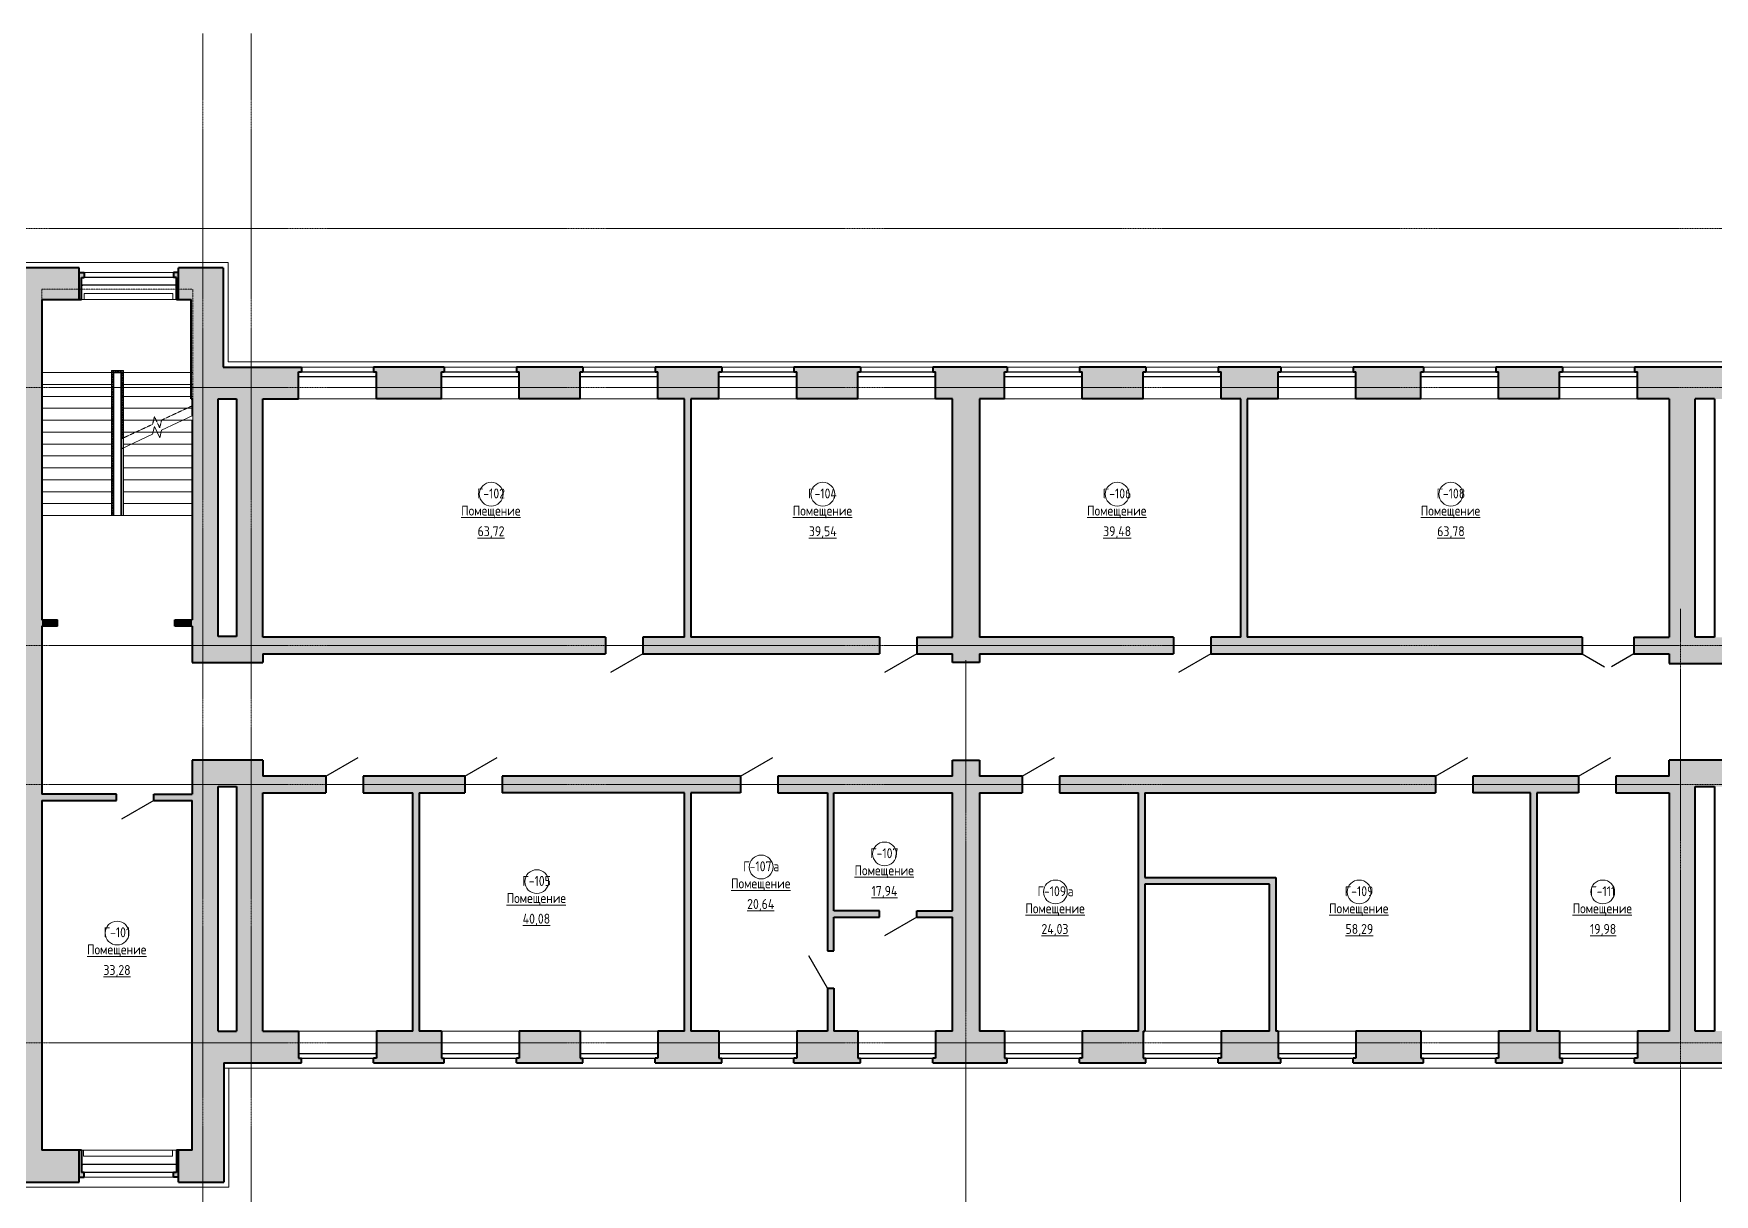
# Model space of a CAD drawing. Header units: millimetres. Extents: x -13853 to 411335, y -23261 to 161252.
# Drawn here: x 13856 to 56186, y 124505 to 153732 of the extents above; entities that cross this region are included whole.
import ezdxf

# ---------------------------------------------------------------- set-up
doc = ezdxf.new("R2010")
doc.units = ezdxf.units.MM
doc.linetypes.add('ADSK_Линия сетки', pattern=[21, 12, -3, 3, -3])
doc.linetypes.add('ADSK_Сверху', pattern=[4.5, 3, -1.5])
for name, color, linetype, lineweight in [('Двери', 7, 'Continuous', 18), ('Каркас_Импост', 7, 'Continuous', 30), ('Лестницы', 7, 'Continuous', 18), ('Марки помещений', 7, 'Continuous', 18), ('Ограждение', 7, 'Continuous', 18), ('Окна', 7, 'Continuous', 18), ('Оси', 7, 'Continuous', 9), ('Панель', 7, 'Continuous', 30), ('Перекрытия', 7, 'Continuous', 18), ('Поручни', 7, 'Continuous', 18), ('Стены', 7, 'Continuous', 18), ('Стены разрез', 7, 'Continuous', 40)]:
    doc.layers.add(name, color=color, linetype=linetype, lineweight=lineweight)
doc.styles.add('GOST Common_1', font='GOST Common.ttf', dxfattribs={"width": 0.9, "height": 250})

# ---------------------------------------------------------------- blocks, each defined once
blk = doc.blocks.new('Ограждение - Ограждение-223834-001_Весь этаж')
at = {"layer": 'Ограждение', "linetype": 'ADSK_Сверху'}
for p, q in [((15816, 145248), (15816, 141598)), ((16116, 145248), (15816, 145248)), ((15821, 145243), (15821, 141598)), ((16111, 145243), (15821, 145243)), ((15846, 145218), (15846, 141598)), ((16086, 145218), (15846, 145218)), ((15861, 145203), (15861, 141598)), ((16071, 145203), (15861, 145203)), ((15866, 145198), (15866, 141598)), ((16066, 145198), (15866, 145198)), ((16066, 143529), (16066, 145198)), ((16071, 143531), (16071, 145203)), ((16086, 143538), (16086, 145218)), ((16111, 145198), (16111, 145243)), ((16111, 143550), (16111, 145198)), ((16116, 145198), (16116, 145248)), ((16116, 143552), (16116, 145198)), ((15876, 145188), (15876, 141598)), ((16056, 145188), (15876, 145188)), ((16056, 143528), (16056, 145188)), ((15866, 141598), (15816, 141598)), ((15861, 141598), (15821, 141598)), ((15876, 141598), (15846, 141598))]:
    blk.add_line(p, q, dxfattribs=at)
at = {"layer": 'Поручни'}
for p, q in [((16066, 143278), (16056, 143278)), ((16066, 143278), (16056, 143278)), ((16056, 141598), (16056, 143278)), ((16071, 143281), (16066, 143278)), ((16071, 143281), (16066, 143278)), ((16111, 143300), (16071, 143281)), ((16111, 143300), (16071, 143281)), ((16111, 143300), (16071, 143281)), ((16071, 141598), (16071, 143281)), ((16116, 143302), (16111, 143300)), ((16111, 141598), (16111, 143300)), ((16116, 141598), (16116, 143302)), ((16071, 141598), (16056, 141598)), ((16111, 141598), (16071, 141598)), ((16116, 141598), (16111, 141598))]:
    blk.add_line(p, q, dxfattribs=at)
blk = doc.blocks.new('Ограждение - Ограждение-224765-001_Весь этаж')
at = {"layer": 'Поручни'}
for p, q in [((15816, 145248), (15816, 141598)), ((16116, 145248), (15816, 145248)), ((15821, 145243), (15821, 141598)), ((16111, 145243), (15821, 145243)), ((15861, 145203), (15861, 141598)), ((16071, 145203), (15861, 145203)), ((16071, 143283), (16071, 145203)), ((16086, 145201), (16086, 145218)), ((16111, 145198), (16111, 145243)), ((16111, 143300), (16111, 145198)), ((16116, 145198), (16116, 145248)), ((16116, 143302), (16116, 145198)), ((15876, 145188), (15876, 141598)), ((16056, 145188), (15876, 145188)), ((16056, 143278), (16056, 145188)), ((15821, 141598), (15816, 141598)), ((15861, 141598), (15821, 141598)), ((15876, 141598), (15861, 141598))]:
    blk.add_line(p, q, dxfattribs=at)
blk = doc.blocks.new('ИРНИТУ_Дверь_Однопольная_ДеревяннаяВнутренняя_филенчатая - 900х2080 без верха-1341261-001_Весь этаж')
at = {"layer": 'Панель'}
blk.add_line((-470, 80), (344, 550), dxfattribs=at)
blk = doc.blocks.new('ИРНИТУ_Дверь_Однопольная_ДеревяннаяВнутренняя_филенчатая - 900х2080 без верха-1341253-001_Весь этаж')
at = {"layer": 'Панель'}
blk.add_line((-470, 210), (344, 680), dxfattribs=at)
blk = doc.blocks.new('AC_Дверь_Двупольная_ДеревяннаяВнутренняя_филенчатая_с_верхом - 1260х2080-413008-001_Весь этаж')
at = {"layer": 'Панель'}
for p, q in [((-650, 210), (-87, 535)), ((650, 210), (87, 535))]:
    blk.add_line(p, q, dxfattribs=at)
blk = doc.blocks.new('ИРНИТУ-Окно-ГОСТ23166-99_4_2_Створки - 1920 x 2350-415142-001_Весь этаж')
at = {"layer": 'Каркас_Импост'}
for p, q in [((-1018.1, 280), (941.9, 280)), ((-1018.1, 280), (-1018.1, 160)), ((-1018.1, 280), (-983.1, 280)), ((-1018.1, 160), (941.9, 160)), ((-1018.1, 160), (-983.1, 160)), ((941.9, 280), (906.9, 280)), ((941.9, 160), (906.9, 160)), ((941.9, 280), (941.9, 160))]:
    blk.add_line(p, q, dxfattribs=at)
blk = doc.blocks.new('ИРНИТУ-Окно-ГОСТ23166-99_4_2_Створки - 1920 x 2350-415137-001_Весь этаж')
at = {"layer": 'Каркас_Импост'}
for p, q in [((-1018.1, -160), (941.9, -160)), ((-1018.1, -280), (-1018.1, -160)), ((-1018.1, -160), (-983.1, -160)), ((-1018.1, -280), (941.9, -280)), ((-1018.1, -280), (-983.1, -280)), ((941.9, -160), (906.9, -160)), ((941.9, -280), (906.9, -280)), ((941.9, -280), (941.9, -160))]:
    blk.add_line(p, q, dxfattribs=at)
blk = doc.blocks.new('ИРНИТУ-Окно-ГОСТ23166-99_6_3_Створки - 2350 x 2350-796900-001_Весь этаж')
at = {"layer": 'Каркас_Импост'}
for p, q in [((-1233.1, -20), (1156.9, -20)), ((-1233.1, -220), (-1233.1, -20)), ((-1233.1, -20), (-1198.1, -20)), ((-1233.1, -220), (1156.9, -220)), ((-1233.1, -220), (-1198.1, -220)), ((1156.9, -20), (1121.9, -20)), ((1156.9, -220), (1121.9, -220)), ((1156.9, -220), (1156.9, -20))]:
    blk.add_line(p, q, dxfattribs=at)
blk = doc.blocks.new('ИРНИТУ-Окно-ГОСТ23166-99_6_3_Створки - 2350 x 2350-1080922-001_Весь этаж')
at = {"layer": 'Каркас_Импост'}
for p, q in [((-1233.1, 220), (1156.9, 220)), ((-1233.1, 220), (-1233.1, 20)), ((-1233.1, 220), (-1198.1, 220)), ((-1233.1, 20), (1156.9, 20)), ((-1233.1, 20), (-1198.1, 20)), ((1156.9, 220), (1121.9, 220)), ((1156.9, 20), (1121.9, 20)), ((1156.9, 220), (1156.9, 20))]:
    blk.add_line(p, q, dxfattribs=at)
blk = doc.blocks.new('ADSK_Марка_Помещение - Номер Имя Площадь Площадь проемов-115235-001_Весь этаж')
at = {"layer": 'Марки помещений'}
blk.add_circle((0, 0), 3, dxfattribs=at)

msp = doc.modelspace()

# ---------------------------------------------------------------- hatches: boundary and pattern name
at = {"layer": 'Стены'}
h = msp.add_hatch(color=256, dxfattribs=at)
h.paths.add_polyline_path([(18626, 147035), (18626, 147835), (17506, 147835), (17506, 147035), (17826, 147035)], flags=0)
h.paths.add_polyline_path([(15006, 147035), (15006, 147835), (13006, 147835), (13006, 147035), (14066, 147035)], flags=0)
h.paths.add_polyline_path([(10506, 147035), (10506, 147835), (8806, 147835), (8806, 147035)], flags=0)
h.paths.add_polyline_path([(4306, 147035), (6306, 147035), (6306, 147835), (4306, 147835), (4306, 147580)], flags=0)
h.paths.add_polyline_path([(1806, 147035), (1806, 147835), (906, 147835), (906, 147035)], flags=0)
h = msp.add_hatch(color=256, dxfattribs=at)
h.paths.add_polyline_path([(17506, 147035), (17506, 147715), (17381, 147715), (17381, 147595), (17451, 147595), (17451, 147035)], flags=0)
h.paths.add_polyline_path([(15061, 147035), (15061, 147595), (15131, 147595), (15131, 147715), (15006, 147715), (15006, 147035)], flags=0)
for points in [[(14066, 125615), (14066, 147035), (13646, 147035), (13646, 125615)], [(18506, 144535), (18626, 144535), (18626, 147035), (17826, 147035), (17826, 144535), (17846, 144535)], [(17846, 138555), (18506, 138555), (18506, 144535), (17846, 144535), (17846, 144108), (17866, 144118), (17866, 143998), (17846, 143998), (17846, 138811)], [(19419, 138555), (19626, 138555), (19626, 144535), (18966, 144535), (18966, 138555)], [(30406, 138535), (30406, 144535), (30246, 144535), (30246, 138535)], [(37676, 137895), (37676, 144535), (36996, 144535), (36996, 137895)], [(44416, 138535), (44416, 144535), (44256, 144535), (44256, 138535)], [(55046, 138535), (55706, 138535), (55706, 144535), (55046, 144535), (55046, 141363)], [(14066, 138811), (14456, 138811), (14456, 138971), (14066, 138971)], [(17846, 138811), (17846, 138971), (17416, 138971), (17416, 138811)], [(17846, 137895), (19626, 137895), (19626, 138555), (17846, 138555)], [(55046, 137875), (56846, 137875), (56846, 138535), (55046, 138535), (55046, 138115)], [(19626, 134775), (19626, 135435), (17846, 135435), (17846, 134775), (19419, 134775)], [(36996, 128615), (37676, 128615), (37676, 135435), (36996, 135435), (36996, 128930)], [(56846, 134775), (56846, 135435), (55046, 135435), (55046, 134775), (56186, 134775)], [(18506, 128615), (18506, 134775), (17846, 134775), (17846, 128615)], [(19626, 128615), (19626, 134775), (18966, 134775), (18966, 128615), (19419, 128615)], [(23406, 128615), (23566, 128615), (23566, 134615), (23406, 134615), (23406, 128930)], [(30246, 128615), (30406, 128615), (30406, 134615), (30246, 134615), (30246, 128930)], [(41801, 128615), (41841, 128615), (41841, 134615), (41681, 134615), (41681, 128615)], [(51556, 128615), (51716, 128615), (51716, 134615), (51556, 134615), (51556, 128930)], [(55706, 128615), (55706, 134775), (55046, 134775), (55046, 128615)], [(44737, 132320), (45141, 132320), (45141, 132480), (41841, 132480), (41841, 132320)], [(45141, 128615), (45141, 132320), (44981, 132320), (44981, 128615)], [(18646, 124815), (18646, 128615), (17846, 128615), (17846, 124815)]]:
    msp.add_hatch(color=256, dxfattribs=at).paths.add_polyline_path(points, flags=0)
h = msp.add_hatch(color=256, dxfattribs=at)
h.paths.add_polyline_path([(99590, 144535), (100206, 144535), (100206, 145335), (98216, 145335), (98216, 145215), (98286, 145215), (98286, 144535), (99066, 144535)], flags=0)
h.paths.add_polyline_path([(94716, 144535), (96326, 144535), (96326, 145215), (96396, 145215), (96396, 145335), (94646, 145335), (94646, 145215), (94716, 145215)], flags=0)
h.paths.add_polyline_path([(92756, 144535), (92756, 145215), (92826, 145215), (92826, 145335), (91076, 145335), (91076, 145215), (91146, 145215), (91146, 144535), (91151, 144535)], flags=0)
h.paths.add_polyline_path([(87575, 144535), (89186, 144535), (89186, 145215), (89256, 145215), (89256, 145335), (87505, 145335), (87505, 145215), (87575, 145215)], flags=0)
h.paths.add_polyline_path([(85615, 144535), (85615, 145215), (85685, 145215), (85685, 145335), (83935, 145335), (83935, 145215), (84005, 145215), (84005, 144535), (84836, 144535)], flags=0)
h.paths.add_polyline_path([(82045, 144535), (82045, 145215), (82115, 145215), (82115, 145335), (80140, 145335), (80140, 145215), (80210, 145215), (80210, 144535), (81696, 144535)], flags=0)
h.paths.add_polyline_path([(78250, 144535), (78250, 145215), (78320, 145215), (78320, 145335), (76577, 145335), (76577, 145215), (76647, 145215), (76647, 144535)], flags=0)
h.paths.add_polyline_path([(74273, 144535), (74687, 144535), (74687, 145215), (74757, 145215), (74757, 145335), (72972, 145335), (72972, 145215), (73042, 145215), (73042, 144535), (73262, 144535)], flags=0)
h.paths.add_polyline_path([(71082, 144535), (71082, 145215), (71152, 145215), (71152, 145335), (69167, 145335), (69167, 145215), (69237, 145215), (69237, 144535), (70054, 144535)], flags=0)
h.paths.add_polyline_path([(67277, 144535), (67277, 145215), (67347, 145215), (67347, 145335), (65872, 145335), (65872, 145215), (65942, 145215), (65942, 144535)], flags=0)
h.paths.add_polyline_path([(63982, 144535), (63982, 145215), (64052, 145215), (64052, 145335), (61067, 145335), (61067, 145215), (61137, 145215), (61137, 144535), (63696, 144535)], flags=0)
h.paths.add_polyline_path([(56846, 144535), (57257, 144535), (57257, 145215), (57327, 145215), (57327, 145335), (54177, 145335), (54177, 145215), (54247, 145215), (54247, 144535), (56186, 144535)], flags=0)
h.paths.add_polyline_path([(50752, 144535), (52287, 144535), (52287, 145215), (52357, 145215), (52357, 145335), (50682, 145335), (50682, 145215), (50752, 145215)], flags=0)
h.paths.add_polyline_path([(43761, 144535), (45197, 144535), (45197, 145215), (45267, 145215), (45267, 145335), (43691, 145335), (43691, 145215), (43761, 145215)], flags=0)
h.paths.add_polyline_path([(48792, 144535), (48792, 145215), (48862, 145215), (48862, 145335), (47087, 145335), (47087, 145215), (47157, 145215), (47157, 144535)], flags=0)
h.paths.add_polyline_path([(40517, 144535), (41801, 144535), (41801, 145215), (41871, 145215), (41871, 145335), (40196, 145335), (40196, 145215), (40266, 145215), (40266, 144535)], flags=0)
h.paths.add_polyline_path([(37676, 144535), (38306, 144535), (38306, 145215), (38376, 145215), (38376, 145335), (36501, 145335), (36501, 145215), (36571, 145215), (36571, 144535), (36996, 144535)], flags=0)
h.paths.add_polyline_path([(33076, 144535), (34611, 144535), (34611, 145215), (34681, 145215), (34681, 145335), (33006, 145335), (33006, 145215), (33076, 145215)], flags=0)
h.paths.add_polyline_path([(30246, 144535), (31116, 144535), (31116, 145215), (31186, 145215), (31186, 145335), (29511, 145335), (29511, 145215), (29581, 145215), (29581, 144535), (29968, 144535)], flags=0)
h.paths.add_polyline_path([(27621, 144535), (27621, 145215), (27691, 145215), (27691, 145335), (26015, 145335), (26015, 145215), (26085, 145215), (26085, 144535)], flags=0)
h.paths.add_polyline_path([(23639, 144535), (24125, 144535), (24125, 145215), (24195, 145215), (24195, 145335), (22420, 145335), (22420, 145215), (22490, 145215), (22490, 144535)], flags=0)
h.paths.add_polyline_path([(20530, 144535), (20530, 145215), (20600, 145215), (20600, 145335), (18626, 145335), (18626, 144535), (19626, 144535)], flags=0)
h = msp.add_hatch(color=256, dxfattribs=at)
h.paths.add_polyline_path([(36996, 138115), (36996, 138535), (36096, 138535), (36096, 138115), (36298, 138115)], flags=0)
h.paths.add_polyline_path([(35156, 138115), (35156, 138535), (29196, 138535), (29196, 138115)], flags=0)
h.paths.add_polyline_path([(28256, 138115), (28256, 138535), (19626, 138535), (19626, 138115), (27858, 138115)], flags=0)
h = msp.add_hatch(color=256, dxfattribs=at)
h.paths.add_polyline_path([(55046, 138115), (55046, 138535), (54156, 138535), (54156, 138115)], flags=0)
h.paths.add_polyline_path([(52856, 138115), (52856, 138535), (43506, 138535), (43506, 138115), (44737, 138115)], flags=0)
h.paths.add_polyline_path([(42566, 138115), (42566, 138535), (37676, 138535), (37676, 138115)], flags=0)
h = msp.add_hatch(color=256, dxfattribs=at)
h.paths.add_polyline_path([(36298, 134615), (36996, 134615), (36996, 135035), (32596, 135035), (32596, 134615), (34006, 134615)], flags=0)
h.paths.add_polyline_path([(30246, 134615), (31656, 134615), (31656, 135035), (25656, 135035), (25656, 134615), (27858, 134615)], flags=0)
h.paths.add_polyline_path([(23406, 134615), (24716, 134615), (24716, 135035), (22156, 135035), (22156, 134615)], flags=0)
h.paths.add_polyline_path([(19626, 134615), (21216, 134615), (21216, 135035), (19626, 135035), (19626, 134775)], flags=0)
h = msp.add_hatch(color=256, dxfattribs=at)
h.paths.add_polyline_path([(52766, 134615), (52766, 135035), (50106, 135035), (50106, 134615), (51716, 134615)], flags=0)
h.paths.add_polyline_path([(55046, 134615), (55046, 135035), (53706, 135035), (53706, 134615)], flags=0)
h.paths.add_polyline_path([(49166, 134615), (49166, 135035), (39696, 135035), (39696, 134615), (44737, 134615)], flags=0)
h.paths.add_polyline_path([(37676, 134615), (38756, 134615), (38756, 135035), (37676, 135035)], flags=0)
h = msp.add_hatch(color=256, dxfattribs=at)
h.paths.add_polyline_path([(34006, 128615), (34006, 129698), (33846, 129698), (33846, 128615)], flags=0)
h.paths.add_polyline_path([(33846, 130638), (34006, 130638), (34006, 134615), (33846, 134615)], flags=0)
h = msp.add_hatch(color=256, dxfattribs=at)
h.paths.add_polyline_path([(15946, 134420), (15946, 134580), (14066, 134580), (14066, 134420)], flags=0)
h.paths.add_polyline_path([(17846, 134420), (17846, 134580), (16886, 134580), (16886, 134420)], flags=0)
h = msp.add_hatch(color=256, dxfattribs=at)
h.paths.add_polyline_path([(36996, 131488), (36996, 131648), (36101, 131648), (36101, 131488), (36298, 131488)], flags=0)
h.paths.add_polyline_path([(35161, 131488), (35161, 131648), (34006, 131648), (34006, 131488)], flags=0)
h = msp.add_hatch(color=256, dxfattribs=at)
h.paths.add_polyline_path([(99936, 127815), (99936, 128615), (97826, 128615), (97826, 127935), (97756, 127935), (97756, 127815), (99590, 127815)], flags=0)
h.paths.add_polyline_path([(96856, 127815), (96856, 127935), (96786, 127935), (96786, 128615), (96331, 128615), (96331, 127935), (96261, 127935), (96261, 127815)], flags=0)
h.paths.add_polyline_path([(91866, 127815), (95361, 127815), (95361, 127935), (95291, 127935), (95291, 128615), (91936, 128615), (91936, 127935), (91866, 127935)], flags=0)
h.paths.add_polyline_path([(89427, 127815), (89427, 127935), (89357, 127935), (89357, 128615), (87575, 128615), (87575, 127935), (87505, 127935), (87505, 127815), (89041, 127815)], flags=0)
h.paths.add_polyline_path([(90966, 127815), (90966, 127935), (90896, 127935), (90896, 128615), (90397, 128615), (90397, 127935), (90327, 127935), (90327, 127815)], flags=0)
h.paths.add_polyline_path([(82115, 127815), (82115, 127935), (82045, 127935), (82045, 128615), (80210, 128615), (80210, 127935), (80140, 127935), (80140, 127815)], flags=0)
h.paths.add_polyline_path([(83935, 127815), (85685, 127815), (85685, 127935), (85615, 127935), (85615, 128615), (84005, 128615), (84005, 127935), (83935, 127935)], flags=0)
h.paths.add_polyline_path([(74273, 127815), (74757, 127815), (74757, 127935), (74687, 127935), (74687, 128615), (73042, 128615), (73042, 127935), (72972, 127935), (72972, 127815)], flags=0)
h.paths.add_polyline_path([(76577, 127815), (78320, 127815), (78320, 127935), (78250, 127935), (78250, 128615), (76647, 128615), (76647, 127935), (76577, 127935)], flags=0)
h.paths.add_polyline_path([(70054, 127815), (71152, 127815), (71152, 127935), (71082, 127935), (71082, 128615), (69237, 128615), (69237, 127935), (69167, 127935), (69167, 127815)], flags=0)
h.paths.add_polyline_path([(65872, 127815), (67347, 127815), (67347, 127935), (67277, 127935), (67277, 128615), (65942, 128615), (65942, 127935), (65872, 127935)], flags=0)
h.paths.add_polyline_path([(64052, 127815), (64052, 127935), (63982, 127935), (63982, 128615), (62496, 128615), (62496, 127935), (62426, 127935), (62426, 127815)], flags=0)
h.paths.add_polyline_path([(59497, 127815), (60556, 127815), (60556, 128615), (59497, 128615)], flags=0)
h.paths.add_polyline_path([(57627, 127815), (57627, 127935), (57557, 127935), (57557, 128615), (54247, 128615), (54247, 127935), (54177, 127935), (54177, 127815)], flags=0)
h.paths.add_polyline_path([(47087, 127815), (48862, 127815), (48862, 127935), (48792, 127935), (48792, 128615), (47157, 128615), (47157, 127935), (47087, 127935)], flags=0)
h.paths.add_polyline_path([(50682, 127815), (52357, 127815), (52357, 127935), (52287, 127935), (52287, 128615), (50752, 128615), (50752, 127935), (50682, 127935)], flags=0)
h.paths.add_polyline_path([(41871, 127815), (41871, 127935), (41801, 127935), (41801, 128615), (40266, 128615), (40266, 127935), (40196, 127935), (40196, 127815), (40517, 127815)], flags=0)
h.paths.add_polyline_path([(45267, 127815), (45267, 127935), (45197, 127935), (45197, 128615), (43761, 128615), (43761, 127935), (43691, 127935), (43691, 127815), (44737, 127815)], flags=0)
h.paths.add_polyline_path([(36501, 127815), (38376, 127815), (38376, 127935), (38306, 127935), (38306, 128615), (36571, 128615), (36571, 127935), (36501, 127935)], flags=0)
h.paths.add_polyline_path([(34681, 127815), (34681, 127935), (34611, 127935), (34611, 128615), (33076, 128615), (33076, 127935), (33006, 127935), (33006, 127815)], flags=0)
h.paths.add_polyline_path([(31186, 127815), (31186, 127935), (31116, 127935), (31116, 128615), (29581, 128615), (29581, 127935), (29511, 127935), (29511, 127815)], flags=0)
h.paths.add_polyline_path([(27691, 127815), (27691, 127935), (27621, 127935), (27621, 128615), (26085, 128615), (26085, 127935), (26015, 127935), (26015, 127815)], flags=0)
h.paths.add_polyline_path([(22420, 127815), (24195, 127815), (24195, 127935), (24125, 127935), (24125, 128615), (22490, 128615), (22490, 127935), (22420, 127935)], flags=0)
h.paths.add_polyline_path([(20600, 127815), (20600, 127935), (20530, 127935), (20530, 128615), (18646, 128615), (18646, 127815), (19419, 127815)], flags=0)
h = msp.add_hatch(color=256, dxfattribs=at)
h.paths.add_polyline_path([(17506, 124815), (17846, 124815), (17846, 125615), (17506, 125615)], flags=0)
h.paths.add_polyline_path([(15006, 124815), (15006, 125615), (13006, 125615), (13006, 124815)], flags=0)
h.paths.add_polyline_path([(8806, 124815), (10506, 124815), (10506, 125615), (8806, 125615)], flags=0)
h.paths.add_polyline_path([(4306, 124815), (6306, 124815), (6306, 125615), (4306, 125615)], flags=0)
h.paths.add_polyline_path([(1806, 124815), (1806, 125615), (106, 125615), (106, 124815)], flags=0)
h = msp.add_hatch(color=256, dxfattribs=at)
h.paths.add_polyline_path([(15006, 124935), (15131, 124935), (15131, 125055), (15061, 125055), (15061, 125615), (15006, 125615)], flags=0)
h.paths.add_polyline_path([(17506, 124935), (17506, 125615), (17451, 125615), (17451, 125055), (17381, 125055), (17381, 124935)], flags=0)

# ---------------------------------------------------------------- linework, layer by layer
at = {"layer": 'Лестницы', "linetype": 'ADSK_Сверху'}
for p, q in [((14066, 147301), (14066, 145198)), ((17866, 147301), (14066, 147301)), ((17866, 145198), (17866, 147301)), ((15866, 145198), (14066, 145198)), ((14066, 145198), (14066, 141598)), ((15866, 145198), (14066, 145198)), ((15816, 145198), (14066, 145198)), ((15866, 145198), (16066, 145198)), ((15866, 145198), (15866, 141598)), ((16066, 145198), (17866, 145198)), ((16066, 143528), (16066, 145198)), ((16066, 145198), (17866, 145198)), ((16116, 145198), (17826, 145198)), ((17866, 144368), (17866, 145198)), ((15866, 144898), (14066, 144898)), ((15866, 144898), (14066, 144898)), ((15816, 144898), (14066, 144898)), ((16066, 144898), (17866, 144898)), ((16066, 144898), (17866, 144898)), ((16116, 144898), (17826, 144898)), ((15866, 144598), (14066, 144598)), ((15866, 144598), (14066, 144598)), ((15816, 144598), (14066, 144598)), ((16066, 144598), (17866, 144598)), ((16066, 144598), (17866, 144598)), ((16116, 144598), (17826, 144598)), ((17866, 144368), (17079, 144001)), ((15866, 144298), (14066, 144298)), ((15866, 144298), (14066, 144298)), ((15816, 144298), (14066, 144298)), ((15866, 143998), (14066, 143998)), ((15866, 143998), (14066, 143998)), ((15816, 143998), (14066, 143998)), ((16066, 144298), (17717, 144298)), ((16066, 144298), (17717, 144298)), ((16066, 143998), (16878, 143998)), ((16066, 143998), (16878, 143998)), ((16116, 144298), (17846, 144298)), ((16116, 143998), (17609, 143998)), ((16900, 144090), (16853, 143895)), ((17032, 143806), (16900, 144090)), ((16943, 143998), (17079, 143998)), ((16943, 143998), (17079, 143998)), ((17079, 144001), (17032, 143806)), ((17609, 143998), (17866, 143998)), ((15866, 143698), (14066, 143698)), ((15866, 143698), (14066, 143698)), ((15816, 143698), (14066, 143698)), ((16853, 143895), (16066, 143528)), ((16066, 143698), (16430, 143698)), ((16066, 143698), (16430, 143698)), ((16116, 143698), (16865, 143698)), ((16865, 143698), (16966, 143698)), ((16966, 143698), (17066, 143698)), ((17066, 143698), (17846, 143698)), ((15866, 143398), (14066, 143398)), ((15866, 143398), (14066, 143398)), ((15816, 143398), (14066, 143398)), ((15866, 143098), (14066, 143098)), ((15866, 143098), (14066, 143098)), ((15816, 143098), (14066, 143098)), ((16116, 143398), (16323, 143398)), ((16116, 143098), (17846, 143098)), ((16323, 143398), (17846, 143398)), ((15866, 142798), (14066, 142798)), ((15866, 142798), (14066, 142798)), ((15816, 142798), (14066, 142798)), ((16116, 142798), (17846, 142798)), ((15866, 142498), (14066, 142498)), ((15866, 142498), (14066, 142498)), ((15816, 142498), (14066, 142498)), ((16116, 142498), (17846, 142498)), ((15866, 142198), (14066, 142198)), ((15866, 142198), (14066, 142198)), ((15816, 142198), (14066, 142198)), ((15866, 141898), (14066, 141898)), ((15866, 141898), (14066, 141898)), ((15816, 141898), (14066, 141898)), ((16116, 142198), (17846, 142198)), ((16116, 141898), (17846, 141898)), ((15866, 141598), (14066, 141598)), ((16116, 141598), (17846, 141598))]:
    msp.add_line(p, q, dxfattribs=at)
at = {"layer": 'Лестницы'}
for p, q in [((15816, 145198), (14066, 145198)), ((16116, 145198), (17826, 145198)), ((15816, 144898), (14066, 144898)), ((16116, 144898), (17826, 144898)), ((15816, 144598), (14066, 144598)), ((16116, 144598), (17826, 144598)), ((15816, 144298), (14066, 144298)), ((15816, 143998), (14066, 143998)), ((16116, 144298), (17846, 144298)), ((16116, 143998), (17609, 143998)), ((17866, 144118), (17079, 143751)), ((17609, 143998), (17866, 143998)), ((17866, 143998), (17866, 144118)), ((15816, 143698), (14066, 143698)), ((16853, 143645), (16066, 143278)), ((16116, 143698), (16865, 143698)), ((16900, 143840), (16853, 143645)), ((16865, 143698), (16966, 143698)), ((17032, 143556), (16900, 143840)), ((16966, 143698), (17066, 143698)), ((17079, 143751), (17032, 143556)), ((17066, 143698), (17846, 143698)), ((15816, 143398), (14066, 143398)), ((15816, 143098), (14066, 143098)), ((16116, 143398), (16323, 143398)), ((16116, 143098), (17846, 143098)), ((16323, 143398), (17846, 143398)), ((15816, 142798), (14066, 142798)), ((16116, 142798), (17846, 142798)), ((15816, 142498), (14066, 142498)), ((16116, 142498), (17846, 142498)), ((15816, 142198), (14066, 142198)), ((15816, 141898), (14066, 141898)), ((16116, 142198), (17846, 142198)), ((16116, 141898), (17846, 141898)), ((15816, 141598), (14066, 141598)), ((16116, 141598), (17846, 141598))]:
    msp.add_line(p, q, dxfattribs=at)
at = {"layer": 'Оси', "linetype": 'ADSK_Линия сетки'}
for p, q in [((18116, 153732), (18116, -22443)), ((19336, 153732), (19336, -22443)), ((-13035, 148825), (410517, 148825)), ((-13035, 144825), (410517, 144825)), ((55336, 139245), (55336, -22443)), ((-13035, 138325), (410517, 138325)), ((37336, 137955), (37336, -22443)), ((-13035, 134825), (410517, 134825)), ((-13035, 128325), (410517, 128325))]:
    msp.add_line(p, q, dxfattribs=at)
at = {"layer": 'Перекрытия'}
for p, q in [((15816, 141598), (14066, 141598)), ((16056, 141598), (15876, 141598))]:
    msp.add_line(p, q, dxfattribs=at)
at = {"layer": 'Стены'}
for p, q in [((-24, 147965), (18756, 147965)), ((18756, 147965), (18756, 145465)), ((15131, 147715), (17381, 147715)), ((17451, 147035), (15061, 147035)), ((15126, 147035), (15126, 147185)), ((15126, 147185), (17366, 147185)), ((17366, 147185), (17366, 147035)), ((18756, 145465), (99956, 145465)), ((20600, 145335), (22420, 145335)), ((24195, 145335), (26015, 145335)), ((27691, 145335), (29511, 145335)), ((31186, 145335), (33006, 145335)), ((34681, 145335), (36501, 145335)), ((38376, 145335), (40196, 145335)), ((41871, 145335), (43691, 145335)), ((45267, 145335), (47087, 145335)), ((48862, 145335), (50682, 145335)), ((52357, 145335), (54177, 145335)), ((22490, 144535), (20530, 144535)), ((26085, 144535), (24125, 144535)), ((29581, 144535), (27621, 144535)), ((33076, 144535), (31116, 144535)), ((36571, 144535), (34611, 144535)), ((40266, 144535), (38306, 144535)), ((43761, 144535), (41801, 144535)), ((47157, 144535), (45197, 144535)), ((50752, 144535), (48792, 144535)), ((54247, 144535), (52287, 144535)), ((20530, 128615), (22490, 128615)), ((24125, 128615), (26085, 128615)), ((27621, 128615), (29581, 128615)), ((31116, 128615), (33076, 128615)), ((34611, 128615), (36571, 128615)), ((38306, 128615), (40266, 128615)), ((41841, 128615), (43761, 128615)), ((45197, 128615), (47157, 128615)), ((48792, 128615), (50752, 128615)), ((52287, 128615), (54247, 128615)), ((99936, 127685), (18646, 127685)), ((18776, 127685), (18776, 124685)), ((15061, 125615), (17451, 125615)), ((15116, 125465), (15116, 125615)), ((17356, 125465), (15116, 125465)), ((17356, 125615), (17356, 125465)), ((17381, 124935), (15131, 124935)), ((18776, 124685), (-24, 124685))]:
    msp.add_line(p, q, dxfattribs=at)
at = {"layer": 'Стены разрез'}
for p, q in [((15006, 147835), (13006, 147835)), ((15006, 147035), (15006, 147835)), ((18626, 147835), (17506, 147835)), ((17506, 147035), (17506, 147835)), ((18626, 147835), (18626, 145335)), ((15006, 147715), (15131, 147715)), ((15061, 147595), (15131, 147595)), ((15061, 147035), (15061, 147595)), ((15131, 147715), (15131, 147595)), ((17506, 147715), (17381, 147715)), ((17381, 147715), (17381, 147595)), ((17451, 147595), (17381, 147595)), ((17451, 147035), (17451, 147595)), ((14066, 147035), (14066, 138971)), ((14066, 147035), (15061, 147035)), ((17451, 147035), (17826, 147035)), ((17826, 144535), (17826, 147035)), ((18626, 145335), (20600, 145335)), ((20530, 145215), (20600, 145215)), ((20530, 144535), (20530, 145215)), ((20600, 145335), (20600, 145215)), ((24195, 145335), (22420, 145335)), ((22420, 145335), (22420, 145215)), ((22420, 145215), (22490, 145215)), ((22490, 144535), (22490, 145215)), ((24125, 145215), (24195, 145215)), ((24125, 144535), (24125, 145215)), ((24195, 145335), (24195, 145215)), ((27691, 145335), (26015, 145335)), ((26015, 145335), (26015, 145215)), ((26015, 145215), (26085, 145215)), ((26085, 144535), (26085, 145215)), ((27621, 145215), (27691, 145215)), ((27621, 144535), (27621, 145215)), ((27691, 145335), (27691, 145215)), ((31186, 145335), (29511, 145335)), ((29511, 145335), (29511, 145215)), ((29511, 145215), (29581, 145215)), ((29581, 144535), (29581, 145215)), ((31116, 145215), (31186, 145215)), ((31116, 144535), (31116, 145215)), ((31186, 145335), (31186, 145215)), ((34681, 145335), (33006, 145335)), ((33006, 145335), (33006, 145215)), ((33006, 145215), (33076, 145215)), ((33076, 144535), (33076, 145215)), ((34611, 145215), (34681, 145215)), ((34611, 144535), (34611, 145215)), ((34681, 145335), (34681, 145215)), ((38376, 145335), (36501, 145335)), ((36501, 145335), (36501, 145215)), ((36501, 145215), (36571, 145215)), ((36571, 144535), (36571, 145215)), ((38306, 145215), (38376, 145215)), ((38306, 144535), (38306, 145215)), ((38376, 145335), (38376, 145215)), ((41871, 145335), (40196, 145335)), ((40196, 145335), (40196, 145215)), ((40196, 145215), (40266, 145215)), ((40266, 144535), (40266, 145215)), ((41801, 145215), (41871, 145215)), ((41801, 144535), (41801, 145215)), ((41871, 145335), (41871, 145215)), ((45267, 145335), (43691, 145335)), ((43691, 145335), (43691, 145215)), ((43691, 145215), (43761, 145215)), ((43761, 144535), (43761, 145215)), ((45197, 145215), (45267, 145215)), ((45197, 144535), (45197, 145215)), ((45267, 145335), (45267, 145215)), ((48862, 145335), (47087, 145335)), ((47087, 145335), (47087, 145215)), ((47087, 145215), (47157, 145215)), ((47157, 144535), (47157, 145215)), ((48792, 145215), (48862, 145215)), ((48792, 144535), (48792, 145215)), ((48862, 145335), (48862, 145215)), ((52357, 145335), (50682, 145335)), ((50682, 145335), (50682, 145215)), ((50682, 145215), (50752, 145215)), ((50752, 144535), (50752, 145215)), ((52287, 145215), (52357, 145215)), ((52287, 144535), (52287, 145215)), ((52357, 145335), (52357, 145215)), ((57327, 145335), (54177, 145335)), ((54177, 145335), (54177, 145215)), ((54177, 145215), (54247, 145215)), ((54247, 144535), (54247, 145215)), ((17826, 144535), (17846, 144535)), ((17846, 144535), (17846, 144108)), ((18506, 138555), (18506, 144535)), ((18506, 144535), (18966, 144535)), ((18966, 144535), (18966, 138555)), ((19626, 138535), (19626, 144535)), ((19626, 144535), (20530, 144535)), ((24125, 144535), (22490, 144535)), ((27621, 144535), (26085, 144535)), ((30246, 144535), (29581, 144535)), ((30246, 138535), (30246, 144535)), ((31116, 144535), (30406, 144535)), ((30406, 144535), (30406, 138535)), ((34611, 144535), (33076, 144535)), ((36996, 144535), (36571, 144535)), ((36996, 138535), (36996, 144535)), ((38306, 144535), (37676, 144535)), ((37676, 144535), (37676, 138535)), ((41801, 144535), (40266, 144535)), ((44256, 144535), (43761, 144535)), ((44256, 138535), (44256, 144535)), ((45197, 144535), (44416, 144535)), ((44416, 144535), (44416, 138535)), ((48792, 144535), (47157, 144535)), ((52287, 144535), (50752, 144535)), ((55046, 144535), (54247, 144535)), ((55046, 144535), (55046, 138535)), ((56186, 144535), (55706, 144535)), ((55706, 138535), (55706, 144535)), ((56186, 144535), (56186, 138535)), ((17846, 143998), (17846, 138971)), ((14066, 138971), (14456, 138971)), ((14456, 138811), (14456, 138971)), ((17416, 138971), (17846, 138971)), ((17416, 138811), (17416, 138971)), ((14066, 138811), (14066, 134580)), ((14456, 138811), (14066, 138811)), ((17846, 138811), (17416, 138811)), ((17846, 138811), (17846, 137895)), ((18966, 138555), (18506, 138555)), ((28256, 138535), (19626, 138535)), ((28256, 138535), (28256, 138115)), ((30246, 138535), (29196, 138535)), ((29196, 138535), (29196, 138115)), ((35156, 138535), (30406, 138535)), ((35156, 138535), (35156, 138115)), ((36096, 138535), (36996, 138535)), ((36096, 138535), (36096, 138115)), ((42566, 138535), (37676, 138535)), ((42566, 138535), (42566, 138115)), ((44256, 138535), (43506, 138535)), ((43506, 138535), (43506, 138115)), ((52856, 138535), (44416, 138535)), ((52856, 138535), (52856, 138115)), ((54156, 138535), (55046, 138535)), ((54156, 138535), (54156, 138115)), ((56186, 138535), (55706, 138535)), ((19626, 138115), (19626, 137895)), ((19626, 138115), (28256, 138115)), ((29196, 138115), (35156, 138115)), ((36096, 138115), (36996, 138115)), ((36996, 137895), (36996, 138115)), ((37676, 138115), (42566, 138115)), ((37676, 138115), (37676, 137895)), ((43506, 138115), (52856, 138115)), ((54156, 138115), (55046, 138115)), ((55046, 138115), (55046, 137875)), ((17846, 137895), (19626, 137895)), ((37676, 137895), (36996, 137895)), ((55046, 137875), (56846, 137875)), ((19626, 135435), (17846, 135435)), ((17846, 135435), (17846, 134580)), ((19626, 135435), (19626, 135035)), ((21216, 135035), (19626, 135035)), ((21216, 135035), (21216, 134615)), ((24716, 135035), (22156, 135035)), ((22156, 135035), (22156, 134615)), ((24716, 135035), (24716, 134615)), ((31656, 135035), (25656, 135035)), ((25656, 135035), (25656, 134615)), ((31656, 135035), (31656, 134615)), ((36996, 135035), (32596, 135035)), ((32596, 135035), (32596, 134615)), ((36996, 135035), (36996, 135435)), ((36996, 135435), (37676, 135435)), ((37676, 135435), (37676, 135035)), ((38756, 135035), (37676, 135035)), ((38756, 135035), (38756, 134615)), ((49166, 135035), (39696, 135035)), ((39696, 135035), (39696, 134615)), ((49166, 135035), (49166, 134615)), ((52766, 135035), (50106, 135035)), ((50106, 135035), (50106, 134615)), ((52766, 135035), (52766, 134615)), ((55046, 135035), (53706, 135035)), ((53706, 135035), (53706, 134615)), ((56846, 135435), (55046, 135435)), ((55046, 135035), (55046, 135435)), ((18506, 128615), (18506, 134775)), ((18506, 134775), (18966, 134775)), ((18966, 134775), (18966, 128615)), ((19626, 128615), (19626, 134615)), ((19626, 134615), (21216, 134615)), ((22156, 134615), (23406, 134615)), ((23406, 128615), (23406, 134615)), ((23566, 134615), (24716, 134615)), ((23566, 134615), (23566, 128615)), ((30246, 134615), (25656, 134615)), ((30246, 128615), (30246, 134615)), ((31656, 134615), (30406, 134615)), ((30406, 134615), (30406, 128615)), ((32596, 134615), (33846, 134615)), ((33846, 134615), (33846, 130638)), ((34006, 134615), (36996, 134615)), ((34006, 131648), (34006, 134615)), ((36996, 131648), (36996, 134615)), ((37676, 134615), (37676, 128615)), ((37676, 134615), (38756, 134615)), ((39696, 134615), (41681, 134615)), ((41681, 128615), (41681, 134615)), ((41841, 134615), (49166, 134615)), ((41841, 134615), (41841, 132480)), ((51556, 134615), (50106, 134615)), ((51556, 128615), (51556, 134615)), ((52766, 134615), (51716, 134615)), ((51716, 134615), (51716, 128615)), ((53706, 134615), (55046, 134615)), ((55046, 134615), (55046, 128615)), ((55706, 128615), (55706, 134775)), ((55706, 134775), (56186, 134775)), ((56186, 134775), (56186, 128615)), ((15946, 134580), (14066, 134580)), ((14066, 134420), (14066, 125615)), ((14066, 134420), (15946, 134420)), ((15946, 134420), (15946, 134580)), ((16886, 134580), (17846, 134580)), ((16886, 134420), (16886, 134580)), ((16886, 134420), (17846, 134420)), ((17846, 125615), (17846, 134420)), ((41841, 132480), (45141, 132480)), ((41841, 132320), (41841, 128615)), ((44981, 132320), (41841, 132320)), ((44981, 128615), (44981, 132320)), ((45141, 132480), (45141, 128615)), ((35161, 131648), (34006, 131648)), ((35161, 131488), (35161, 131648)), ((36101, 131648), (36996, 131648)), ((36101, 131488), (36101, 131648)), ((34006, 130638), (34006, 131488)), ((34006, 131488), (35161, 131488)), ((36101, 131488), (36996, 131488)), ((36996, 128615), (36996, 131488)), ((33846, 130638), (34006, 130638)), ((33846, 129698), (33846, 128615)), ((33846, 129698), (34006, 129698)), ((34006, 129698), (34006, 128615)), ((18506, 128615), (18966, 128615)), ((19626, 128615), (20530, 128615)), ((20530, 128615), (20530, 127935)), ((23406, 128615), (22490, 128615)), ((22490, 128615), (22490, 127935)), ((24125, 128615), (23566, 128615)), ((24125, 128615), (24125, 127935)), ((27621, 128615), (26085, 128615)), ((26085, 128615), (26085, 127935)), ((27621, 128615), (27621, 127935)), ((30246, 128615), (29581, 128615)), ((29581, 128615), (29581, 127935)), ((31116, 128615), (30406, 128615)), ((31116, 128615), (31116, 127935)), ((33846, 128615), (33076, 128615)), ((33076, 128615), (33076, 127935)), ((34611, 128615), (34006, 128615)), ((34611, 128615), (34611, 127935)), ((36996, 128615), (36571, 128615)), ((36571, 128615), (36571, 127935)), ((38306, 128615), (37676, 128615)), ((38306, 128615), (38306, 127935)), ((41681, 128615), (40266, 128615)), ((40266, 128615), (40266, 127935)), ((41801, 128615), (41801, 127935)), ((41801, 128615), (41841, 128615)), ((44981, 128615), (43761, 128615)), ((43761, 128615), (43761, 127935)), ((45197, 128615), (45141, 128615)), ((45197, 128615), (45197, 127935)), ((48792, 128615), (47157, 128615)), ((47157, 128615), (47157, 127935)), ((48792, 128615), (48792, 127935)), ((51556, 128615), (50752, 128615)), ((50752, 128615), (50752, 127935)), ((52287, 128615), (51716, 128615)), ((52287, 128615), (52287, 127935)), ((55046, 128615), (54247, 128615)), ((54247, 128615), (54247, 127935)), ((56186, 128615), (55706, 128615)), ((20530, 127935), (20600, 127935)), ((20600, 127815), (20600, 127935)), ((22490, 127935), (22420, 127935)), ((22420, 127815), (22420, 127935)), ((24125, 127935), (24195, 127935)), ((24195, 127815), (24195, 127935)), ((26085, 127935), (26015, 127935)), ((26015, 127815), (26015, 127935)), ((27621, 127935), (27691, 127935)), ((27691, 127815), (27691, 127935)), ((29581, 127935), (29511, 127935)), ((29511, 127815), (29511, 127935)), ((31116, 127935), (31186, 127935)), ((31186, 127815), (31186, 127935)), ((33076, 127935), (33006, 127935)), ((33006, 127815), (33006, 127935)), ((34611, 127935), (34681, 127935)), ((34681, 127815), (34681, 127935)), ((36571, 127935), (36501, 127935)), ((36501, 127815), (36501, 127935)), ((38306, 127935), (38376, 127935)), ((38376, 127815), (38376, 127935)), ((40266, 127935), (40196, 127935)), ((40196, 127815), (40196, 127935)), ((41801, 127935), (41871, 127935)), ((41871, 127815), (41871, 127935)), ((43761, 127935), (43691, 127935)), ((43691, 127815), (43691, 127935)), ((45197, 127935), (45267, 127935)), ((45267, 127815), (45267, 127935)), ((47157, 127935), (47087, 127935)), ((47087, 127815), (47087, 127935)), ((48792, 127935), (48862, 127935)), ((48862, 127815), (48862, 127935)), ((50752, 127935), (50682, 127935)), ((50682, 127815), (50682, 127935)), ((52287, 127935), (52357, 127935)), ((52357, 127815), (52357, 127935)), ((54247, 127935), (54177, 127935)), ((54177, 127815), (54177, 127935)), ((18646, 127815), (20600, 127815)), ((18646, 127815), (18646, 124815)), ((22420, 127815), (24195, 127815)), ((26015, 127815), (27691, 127815)), ((29511, 127815), (31186, 127815)), ((33006, 127815), (34681, 127815)), ((36501, 127815), (38376, 127815)), ((40196, 127815), (41871, 127815)), ((43691, 127815), (45267, 127815)), ((47087, 127815), (48862, 127815)), ((50682, 127815), (52357, 127815)), ((54177, 127815), (57627, 127815)), ((15061, 125615), (14066, 125615)), ((15006, 124815), (15006, 125615)), ((15061, 125615), (15061, 125055)), ((17846, 125615), (17451, 125615)), ((17451, 125615), (17451, 125055)), ((17506, 124815), (17506, 125615)), ((15006, 124935), (15131, 124935)), ((15131, 125055), (15061, 125055)), ((15131, 124935), (15131, 125055)), ((17451, 125055), (17381, 125055)), ((17381, 124935), (17381, 125055)), ((17506, 124935), (17381, 124935)), ((13006, 124815), (15006, 124815)), ((17506, 124815), (18646, 124815))]:
    msp.add_line(p, q, dxfattribs=at)

# ---------------------------------------------------------------- block references
at = {"layer": 'Двери'}
for name, p, rotation in [('ИРНИТУ_Дверь_Однопольная_ДеревяннаяВнутренняя_филенчатая - 900х2080 без верха-1341253-001_Весь этаж', (28726, 138325), 180), ('ИРНИТУ_Дверь_Однопольная_ДеревяннаяВнутренняя_филенчатая - 900х2080 без верха-1341253-001_Весь этаж', (35626, 138325), 180), ('ИРНИТУ_Дверь_Однопольная_ДеревяннаяВнутренняя_филенчатая - 900х2080 без верха-1341253-001_Весь этаж', (43036, 138325), 180), ('AC_Дверь_Двупольная_ДеревяннаяВнутренняя_филенчатая_с_верхом - 1260х2080-413008-001_Весь этаж', (53506, 138325), 180), ('ИРНИТУ_Дверь_Однопольная_ДеревяннаяВнутренняя_филенчатая - 900х2080 без верха-1341261-001_Весь этаж', (16416, 134500), 180), ('ИРНИТУ_Дверь_Однопольная_ДеревяннаяВнутренняя_филенчатая - 900х2080 без верха-1341261-001_Весь этаж', (35631, 131568), 180), ('ИРНИТУ_Дверь_Однопольная_ДеревяннаяВнутренняя_филенчатая - 900х2080 без верха-1341261-001_Весь этаж', (33926, 130168), 89.99999999999993)]:
    msp.add_blockref(name, p, dxfattribs=dict(at, rotation=rotation))
for p in [(21686, 134825), (25186, 134825), (32126, 134825), (39226, 134825), (49636, 134825), (53236, 134825)]:
    msp.add_blockref('ИРНИТУ_Дверь_Однопольная_ДеревяннаяВнутренняя_филенчатая - 900х2080 без верха-1341253-001_Весь этаж', p, dxfattribs=at)
at = {"layer": 'Марки помещений', "xscale": 99.99999999999993, "yscale": 99.99999999999993, "zscale": 99.99999999999993}
for p in [(25381, 142134), (33733, 142134), (41144, 142134), (49549, 142134), (35287, 133077), (32178, 132748), (26527, 132379), (39590, 132120), (47239, 132120), (53374, 132120), (15958, 131085)]:
    msp.add_blockref('ADSK_Марка_Помещение - Номер Имя Площадь Площадь проемов-115235-001_Весь этаж', p, dxfattribs=at)
at = {"layer": 'Ограждение'}
for name in ['Ограждение - Ограждение-223834-001_Весь этаж', 'Ограждение - Ограждение-224765-001_Весь этаж']:
    msp.add_blockref(name, (0, 0), dxfattribs=at)
at = {"layer": 'Окна', "rotation": 180}
for name, p in [('ИРНИТУ-Окно-ГОСТ23166-99_6_3_Створки - 2350 x 2350-796900-001_Весь этаж', (16218, 147375)), ('ИРНИТУ-Окно-ГОСТ23166-99_6_3_Створки - 2350 x 2350-1080922-001_Весь этаж', (16218, 125275))]:
    msp.add_blockref(name, p, dxfattribs=at)
at = {"layer": 'Окна'}
for name, p in [('ИРНИТУ-Окно-ГОСТ23166-99_4_2_Створки - 1920 x 2350-415142-001_Весь этаж', (21548, 144935)), ('ИРНИТУ-Окно-ГОСТ23166-99_4_2_Створки - 1920 x 2350-415142-001_Весь этаж', (25144, 144935)), ('ИРНИТУ-Окно-ГОСТ23166-99_4_2_Створки - 1920 x 2350-415142-001_Весь этаж', (28639, 144935)), ('ИРНИТУ-Окно-ГОСТ23166-99_4_2_Створки - 1920 x 2350-415142-001_Весь этаж', (32134, 144935)), ('ИРНИТУ-Окно-ГОСТ23166-99_4_2_Створки - 1920 x 2350-415142-001_Весь этаж', (35629, 144935)), ('ИРНИТУ-Окно-ГОСТ23166-99_4_2_Створки - 1920 x 2350-415142-001_Весь этаж', (39324, 144935)), ('ИРНИТУ-Окно-ГОСТ23166-99_4_2_Створки - 1920 x 2350-415142-001_Весь этаж', (42820, 144935)), ('ИРНИТУ-Окно-ГОСТ23166-99_4_2_Створки - 1920 x 2350-415142-001_Весь этаж', (46215, 144935)), ('ИРНИТУ-Окно-ГОСТ23166-99_4_2_Створки - 1920 x 2350-415142-001_Весь этаж', (49810, 144935)), ('ИРНИТУ-Окно-ГОСТ23166-99_4_2_Створки - 1920 x 2350-415142-001_Весь этаж', (53305, 144935)), ('ИРНИТУ-Окно-ГОСТ23166-99_4_2_Створки - 1920 x 2350-415137-001_Весь этаж', (21548, 128215)), ('ИРНИТУ-Окно-ГОСТ23166-99_4_2_Створки - 1920 x 2350-415137-001_Весь этаж', (25144, 128215)), ('ИРНИТУ-Окно-ГОСТ23166-99_4_2_Створки - 1920 x 2350-415137-001_Весь этаж', (28639, 128215)), ('ИРНИТУ-Окно-ГОСТ23166-99_4_2_Створки - 1920 x 2350-415137-001_Весь этаж', (32134, 128215)), ('ИРНИТУ-Окно-ГОСТ23166-99_4_2_Створки - 1920 x 2350-415137-001_Весь этаж', (35629, 128215)), ('ИРНИТУ-Окно-ГОСТ23166-99_4_2_Створки - 1920 x 2350-415137-001_Весь этаж', (39324, 128215)), ('ИРНИТУ-Окно-ГОСТ23166-99_4_2_Створки - 1920 x 2350-415137-001_Весь этаж', (42820, 128215)), ('ИРНИТУ-Окно-ГОСТ23166-99_4_2_Створки - 1920 x 2350-415137-001_Весь этаж', (46215, 128215)), ('ИРНИТУ-Окно-ГОСТ23166-99_4_2_Створки - 1920 x 2350-415137-001_Весь этаж', (49810, 128215)), ('ИРНИТУ-Окно-ГОСТ23166-99_4_2_Створки - 1920 x 2350-415137-001_Весь этаж', (53305, 128215))]:
    msp.add_blockref(name, p, dxfattribs=at)

# ---------------------------------------------------------------- texts
at = {"layer": 'Марки помещений', "lineweight": 9, "char_height": 250, "attachment_point": 1, "style": 'GOST Common_1'}
for s, insert, width in [('\\fGOST Common|b0|i0|c204|p34|;\\W.9;Г', (25020, 142278), 194.81), ('-102', (25181, 142278), 721.52), ('\\fGOST Common|b0|i0|c204|p34|;\\W.9;Г', (33362, 142278), 194.81), ('-104', (33523, 142278), 743.16), ('\\fGOST Common|b0|i0|c204|p34|;\\W.9;Г', (40783, 142278), 194.81), ('-106', (40944, 142278), 721.52), ('\\fGOST Common|b0|i0|c204|p34|;\\W.9;Г', (49188, 142278), 194.81), ('-108', (49348, 142278), 721.52), ('\\LПомещение', (24624, 141846), 1875.95), ('\\LПомещение', (32975, 141846), 1875.95), ('\\LПомещение', (40387, 141846), 1875.95), ('\\LПомещение', (48792, 141846), 1875.95), ('\\L63,72', (25038, 141328), 873.04), ('\\L39,54', (33380, 141328), 894.68), ('\\L39,48', (40792, 141328), 894.68), ('\\L63,78', (49206, 141328), 873.04), ('\\fGOST Common|b0|i0|c204|p34|;\\W.9;Г', (34926, 133220), 194.81), ('-107', (35086, 133220), 721.52), ('\\fGOST Common|b0|i0|c204|p34|;\\W.9;Г', (26165, 132522), 194.81), ('-105', (26326, 132522), 721.52), ('\\fGOST Common|b0|i0|c204|p34|;\\W.9;Г', (31728, 132891), 194.81), ('-107', (31889, 132891), 721.52), ('\\fGOST Common|b0|i0|c204|p34|;\\W.9;а', (32484, 132891), 216.46), ('\\LПомещение', (34530, 132789), 1875.95), ('\\LПомещение', (25769, 132091), 1875.95), ('\\LПомещение', (31421, 132460), 1875.95), ('\\L17,94', (34959, 132270), 836.96), ('\\fGOST Common|b0|i0|c204|p34|;\\W.9;Г', (39139, 132263), 194.81), ('-109', (39300, 132263), 721.52), ('\\fGOST Common|b0|i0|c204|p34|;\\W.9;а', (39896, 132263), 216.46), ('\\fGOST Common|b0|i0|c204|p34|;\\W.9;Г', (46878, 132263), 194.81), ('-109', (47039, 132263), 721.52), ('\\fGOST Common|b0|i0|c204|p34|;\\W.9;Г', (53060, 132263), 194.81), ('-111', (53221, 132263), 606.08), ('\\L20,64', (31826, 131941), 894.68), ('\\LПомещение', (38833, 131832), 1875.95), ('\\LПомещение', (46482, 131832), 1875.95), ('\\LПомещение', (52616, 131832), 1875.95), ('\\fGOST Common|b0|i0|c204|p34|;\\W.9;Г', (15620, 131229), 194.81), ('-101', (15781, 131229), 663.8), ('\\L40,08', (26174, 131572), 894.68), ('\\L24,03', (39238, 131313), 894.68), ('\\L58,29', (46896, 131313), 873.04), ('\\L19,98', (53054, 131313), 815.32), ('\\LПомещение', (15201, 130797), 1875.95), ('\\L33,28', (15615, 130279), 873.04)]:
    msp.add_mtext(s, dxfattribs=dict(at, insert=insert, width=width))

doc.saveas('drawing.dxf')
